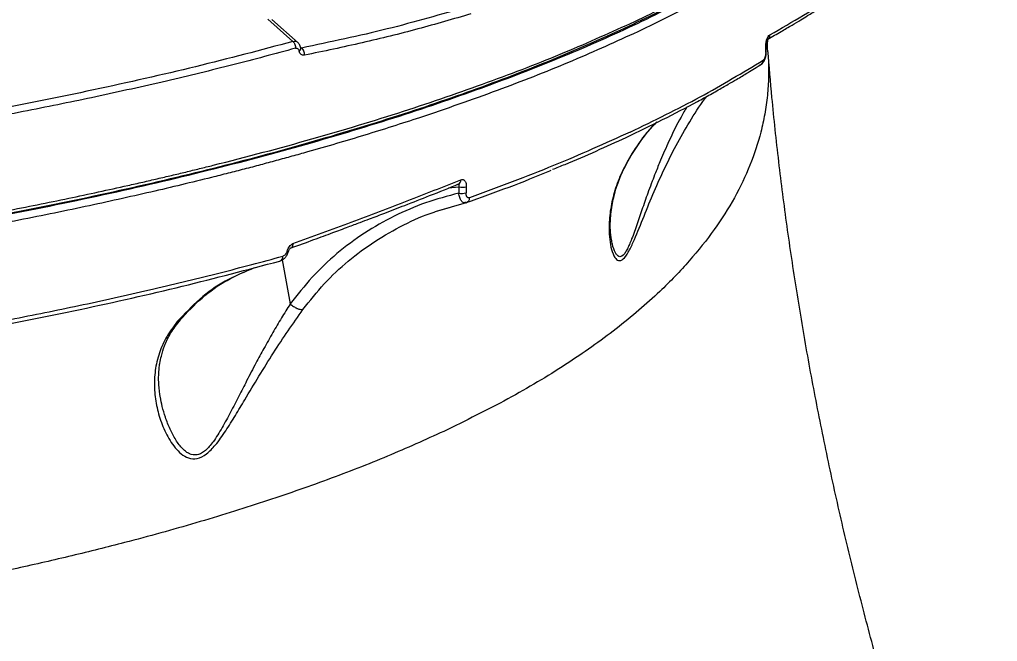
# Model space of a CAD drawing. Header units: millimetres. Extents: x -5609 to 5139, y -3980 to 3221.
# Drawn here: x 2248.8 to 2403.7, y 311 to 409.5 of the extents above; entities that cross this region are included whole.
import ezdxf

# ---------------------------------------------------------------- set-up
doc = ezdxf.new("R2010")
doc.units = ezdxf.units.MM
doc.layers.add('DIKOM_ОБЪЕКТ', color=7, linetype='Continuous')
doc.layers.add('DIKOM_РАЗМЕР_ОБЪЕКТА', color=7, linetype='Continuous')
doc.styles.add('style1', font='arial.ttf', dxfattribs={"width": 0.8})
doc.dimstyles.new('1-50', dxfattribs={"dimtxt": 300, "dimasz": 200, "dimexe": 100, "dimexo": 0, "dimgap": 100, "dimtad": 1, "dimtxsty": 'style1', "dimcen": 200, "dimclrd": 7, "dimclre": 7, "dimclrt": 7, "dimadec": 1, "dimazin": 2, "dimtfac": 1, "dimtmove": 0, "dimatfit": 2, "dimfxl": 0, "dimlwd": 25, "dimlwe": 18, "dimarcsym": 0})

# ---------------------------------------------------------------- blocks, each defined once
blk = doc.blocks.new('A$Cc336a1e3')
at = {"color": 7, "linetype": 'Continuous', "lineweight": 15}
for p, q in [((5108.33, 1682.42), (5112.29, 1678.89)), ((5113.12, 1678.69), (5108.97, 1682.37)), ((5187.14, 1677.15), (5187.15, 1678.11)), ((5187.23, 1677.27), (5187.23, 1678.24)), ((5138.58, 1655.85), (5138.54, 1654.87)), ((5139.74, 1655.89), (5139.7, 1654.91)), ((5134.85, 1651.95), (5137.08, 1652.6)), ((5135.01, 1652.02), (5139.78, 1653.4)), ((5139.7, 1653.37), (5139.5, 1653.37)), ((5107.77, 1643.46), (5105.96, 1642.96))]:
    blk.add_line(p, q, dxfattribs=at)
at = {"color": 8, "linetype": 'Continuous', "lineweight": 15}
for p, q in [((5113.65, 1677.86), (5113.5, 1677.95)), ((5138.58, 1655.85), (5136.91, 1655.67)), ((5110.57, 1644.29), (5111.85, 1637.33))]:
    blk.add_line(p, q, dxfattribs=at)
at = {"color": 8, "linetype": 'Continuous', "lineweight": 15, "flags": 128}
blk.add_lwpolyline([(5165.97, 1661.07), (5165.93, 1660.99), (5165.79, 1660.84)], dxfattribs=at)
at = {"color": 8, "linetype": 'Continuous', "lineweight": 15}
for centre, radius, start, end in [((5113, 1677.82), 0.529, 301.8993, 5.426), ((5187.07, 1677.3), 0.166, 298.4574, 351.6639), ((5187.07, 1678.26), 0.166, 298.3766, 351.9613), ((5138.13, 1656.94), 0.748, 296.5026, 4.8381)]:
    blk.add_arc(centre, radius, start, end, dxfattribs=at)
at = {"color": 7, "linetype": 'Continuous', "lineweight": 15}
for centre, radius, start, end in [((5185.93, 1675.93), 0.822, 284.4284, 1.5192), ((5139.06, 1658.9), 3.08, 261.0296, 282.7538), ((5139.01, 1657.92), 3.09, 261.203, 282.837), ((5139.49, 1654.1), 0.761, 286.0783, 4.0906), ((5109.96, 1644.82), 0.735, 287.7357, 5.5325)]:
    blk.add_arc(centre, radius, start, end, dxfattribs=at)
at = {"color": 8, "linetype": 'Continuous', "lineweight": 15}
for points, knots in [([(5222.31, 1739.33), (5222.2, 1737.93), (5221.92, 1734.31), (5220.17, 1728.58), (5217.22, 1722.13), (5213.08, 1715.79), (5207.84, 1709.59), (5201.51, 1703.56), (5194.12, 1697.71), (5185.67, 1692.03), (5176.15, 1686.54), (5165.59, 1681.24), (5154.03, 1676.17), (5141.55, 1671.35), (5128.19, 1666.8), (5113.97, 1662.52), (5098.87, 1658.51), (5082.92, 1654.77), (5066.17, 1651.33), (5048.74, 1648.2), (5030.69, 1645.39), (5012.07, 1642.92), (4992.87, 1640.77), (4973.1, 1638.95), (4952.8, 1637.48), (4933.85, 1636.41), (4921.54, 1636), (4916.28, 1635.82)], [0, 0, 0, 0, 0.026165, 0.067072, 0.10816, 0.149366, 0.190487, 0.231361, 0.272183, 0.313038, 0.354013, 0.395193, 0.436374, 0.477349, 0.518204, 0.559026, 0.599899, 0.64102, 0.682227, 0.723315, 0.764222, 0.805027, 0.845877, 0.886892, 0.928061, 0.969254, 1, 1, 1, 1]), ([(5223.4, 1739.41), (5223.31, 1738.08), (5223.12, 1735.07), (5222.02, 1730.48), (5220.32, 1725.71), (5218.18, 1721.36), (5215.76, 1717.41), (5213.78, 1714.66), (5212.37, 1712.87), (5211.63, 1711.98), (5210.88, 1711.1), (5210.12, 1710.23), (5209.34, 1709.37), (5206.84, 1706.69), (5202.2, 1702.28), (5194.59, 1696.3), (5186.03, 1690.62), (5176.68, 1685.21), (5169.69, 1681.81), (5166.23, 1680.13)], [0, 0, 0, 0, 0.061196, 0.138986, 0.213715, 0.285385, 0.345924, 0.404093, 0.418937, 0.433618, 0.448136, 0.462492, 0.476686, 0.490717, 0.596168, 0.699822, 0.801679, 0.901738, 1, 1, 1, 1]), ([(5166.43, 1682.07), (5169.66, 1683.64), (5176.18, 1686.81), (5184.98, 1691.83), (5192.16, 1696.48), (5197.9, 1700.7), (5201.31, 1703.49), (5203.49, 1705.4), (5204.59, 1706.4), (5205.66, 1707.41), (5206.7, 1708.42), (5207.72, 1709.44), (5209.57, 1711.37), (5212.15, 1714.28), (5215.19, 1718.27), (5217.88, 1722.51), (5220.06, 1726.81), (5221.72, 1731.14), (5222.55, 1734.15), (5222.86, 1735.77), (5222.9, 1735.94)], [0, 0, 0, 0, 0.100013, 0.201734, 0.305164, 0.374368, 0.444317, 0.462761, 0.481255, 0.499801, 0.518398, 0.537046, 0.555745, 0.623455, 0.694504, 0.768892, 0.846619, 0.917782, 0.99153, 1, 1, 1, 1]), ([(4915.3, 1636.4), (4918.98, 1636.52), (4927.6, 1636.8), (4940.98, 1637.44), (4955.5, 1638.3), (4969.32, 1639.3), (4982.35, 1640.4), (4991.56, 1641.3), (4997.62, 1641.93), (5000.7, 1642.26), (5003.74, 1642.6), (5006.75, 1642.94), (5009.73, 1643.3), (5016.74, 1644.14), (5027.45, 1645.54), (5041.41, 1647.61), (5054.47, 1649.77), (5066.2, 1651.92), (5076.69, 1654.02), (5083.87, 1655.58), (5088.5, 1656.62), (5090.81, 1657.16), (5093.08, 1657.69), (5095.31, 1658.22), (5097.49, 1658.76), (5104.31, 1660.45), (5115.35, 1663.39), (5129.85, 1667.78), (5143.18, 1672.37), (5155.45, 1677.11), (5162.79, 1680.42), (5166.43, 1682.07)], [0, 0, 0, 0, 0.035297, 0.082664, 0.130031, 0.178064, 0.22048, 0.262036, 0.272778, 0.283462, 0.294087, 0.304652, 0.315159, 0.325607, 0.37908, 0.43053, 0.479955, 0.527357, 0.567397, 0.60587, 0.615687, 0.625398, 0.635, 0.644495, 0.653883, 0.663163, 0.732908, 0.801464, 0.868831, 0.93501, 1, 1, 1, 1]), ([(5166.23, 1680.13), (5162.84, 1678.6), (5156.01, 1675.5), (5144.66, 1671.07), (5133.8, 1667.26), (5123.69, 1664.04), (5116.86, 1662.03), (5112.13, 1660.71), (5109.64, 1660.03), (5107.13, 1659.35), (5104.59, 1658.68), (5102.02, 1658.02), (5097.14, 1656.79), (5089.69, 1655), (5079.29, 1652.69), (5068.08, 1650.41), (5056.53, 1648.26), (5044.71, 1646.26), (5035.91, 1644.91), (5029.97, 1644.05), (5027.13, 1643.66), (5024.26, 1643.26), (5021.36, 1642.87), (5018.42, 1642.49), (5015.44, 1642.11), (5011.32, 1641.6), (5005.89, 1640.95), (4998.96, 1640.18), (4991.47, 1639.4), (4983.41, 1638.63), (4974.77, 1637.87), (4965.98, 1637.17), (4957.04, 1636.53), (4948.15, 1635.97), (4939.03, 1635.46), (4929.83, 1635.03), (4922.94, 1634.74), (4919.09, 1634.62), (4918.35, 1634.6)], [0, 0, 0, 0, 0.061269, 0.123585, 0.186948, 0.229343, 0.272194, 0.283493, 0.294823, 0.306185, 0.317577, 0.329001, 0.340457, 0.381937, 0.425462, 0.471033, 0.51865, 0.562245, 0.607425, 0.617785, 0.628226, 0.638745, 0.649346, 0.660025, 0.670786, 0.681625, 0.704412, 0.7289, 0.755088, 0.782975, 0.812563, 0.843851, 0.872457, 0.90255, 0.932643, 0.962736, 0.992828, 1, 1, 1, 1]), ([(5187.78, 1679.93), (5187.77, 1679.83), (5187.74, 1679.62), (5187.6, 1679.36), (5187.45, 1679.27), (5187.39, 1679.23)], [0, 0, 0, 0, 0.355943, 0.732787, 1, 1, 1, 1]), ([(5112.29, 1678.89), (5112.42, 1678.92), (5112.67, 1678.97), (5112.89, 1678.91), (5112.96, 1678.82), (5112.96, 1678.81)], [0, 0, 0, 0, 0.498639, 0.989515, 1, 1, 1, 1]), ([(5187.45, 1677.46), (5187.48, 1677.06), (5187.61, 1675.67), (5187.62, 1673.3), (5187.44, 1670.34), (5187.03, 1667.43), (5186.23, 1663.73), (5184.77, 1659.3), (5182.3, 1654.14), (5179.1, 1649.08), (5175.16, 1644.13), (5170.09, 1638.87), (5163.66, 1633.36), (5155.61, 1627.68), (5146.55, 1622.24), (5139.61, 1618.84), (5136.16, 1617.15)], [0, 0, 0, 0, 0.017583, 0.062316, 0.105937, 0.150829, 0.193935, 0.274701, 0.354997, 0.435143, 0.515386, 0.595953, 0.697202, 0.798076, 0.899453, 1, 1, 1, 1]), ([(5165.79, 1660.84), (5165.24, 1659.85), (5164.13, 1657.88), (5163.09, 1654.93), (5162.47, 1652.03), (5162.29, 1649.55), (5162.41, 1647.52), (5162.7, 1645.91), (5163.17, 1644.7), (5163.82, 1644.08), (5164.58, 1644.3), (5165.39, 1645.44), (5166.42, 1647.59), (5167.66, 1650.72), (5169.24, 1654.63), (5170.99, 1658.55), (5172.92, 1662.43), (5175.09, 1666.19), (5176.72, 1668.8), (5177.69, 1670.06), (5177.78, 1670.18)], [0, 0, 0, 0, 0.069835, 0.139463, 0.209778, 0.279972, 0.326752, 0.373954, 0.422086, 0.458532, 0.495173, 0.531925, 0.568266, 0.64001, 0.710952, 0.781843, 0.851909, 0.92175, 0.992093, 1, 1, 1, 1]), ([(5174.67, 1668.56), (5174.36, 1668.02), (5173.32, 1666.26), (5172.18, 1663.9), (5171.14, 1661.6), (5170.42, 1659.93), (5169.77, 1658.32), (5169.14, 1656.69), (5168.45, 1654.84), (5167.65, 1652.57), (5166.78, 1650), (5166.1, 1648.05), (5165.58, 1646.78), (5165.24, 1646.04), (5164.9, 1645.43), (5164.55, 1644.99), (5164.2, 1644.79), (5163.88, 1644.82), (5163.6, 1645.05), (5163.22, 1645.62), (5162.9, 1646.46), (5162.78, 1647.26), (5162.75, 1647.49)], [0, 0, 0, 0, 0.053206, 0.173414, 0.220744, 0.266797, 0.327916, 0.368443, 0.415649, 0.497584, 0.577824, 0.656571, 0.687756, 0.715555, 0.744647, 0.773438, 0.801932, 0.830736, 0.85837, 0.889282, 0.96753, 1, 1, 1, 1]), ([(5169.91, 1666.17), (5169.39, 1665.63), (5167.86, 1664.06), (5166.61, 1662.12), (5165.79, 1660.84)], [0, 0, 0, 0, 0.338993, 1, 1, 1, 1]), ([(5139.5, 1653.37), (5139.44, 1653.36), (5139.25, 1653.34), (5138.95, 1653.62), (5138.67, 1654.15), (5138.58, 1654.63), (5138.54, 1654.87)], [0, 0, 0, 0, 0.137987, 0.428754, 0.71735, 1, 1, 1, 1]), ([(5113.88, 1636.44), (5114.97, 1637.83), (5117.15, 1640.6), (5121, 1644.19), (5125.2, 1647.33), (5129.78, 1649.88), (5133.03, 1651.41), (5134.78, 1651.92), (5134.85, 1651.95)], [0, 0, 0, 0, 0.198501, 0.396035, 0.594998, 0.793658, 0.991218, 1, 1, 1, 1]), ([(5112.28, 1646.88), (5112.27, 1646.78), (5112.26, 1646.57), (5112.13, 1646.32), (5112, 1646.18), (5111.91, 1646.16), (5111.9, 1646.16)], [0, 0, 0, 0, 0.303865, 0.625769, 0.947766, 1, 1, 1, 1]), ([(5111.36, 1645.71), (5111.43, 1645.69), (5111.56, 1645.65), (5111.57, 1645.64), (5111.58, 1645.64)], [0, 0, 0, 0, 0.522828, 1, 1, 1, 1]), ([(5111.85, 1637.32), (5111.39, 1636.59), (5110.47, 1635.12), (5109.08, 1632.76), (5107.73, 1630.37), (5106.35, 1627.82), (5105.03, 1625.29), (5103.7, 1622.69), (5102.42, 1620.2), (5101.1, 1617.74), (5099.98, 1615.9), (5099.07, 1614.74), (5098.45, 1614.11), (5097.81, 1613.66), (5096.92, 1613.33), (5096.08, 1613.48), (5095.36, 1613.91), (5094.59, 1614.58), (5093.7, 1615.78), (5092.79, 1617.51), (5092.1, 1619.3), (5091.59, 1620.99), (5091.4, 1622.06), (5091.31, 1622.54)], [0, 0, 0, 0, 0.059268, 0.119007, 0.18139, 0.238503, 0.306257, 0.363766, 0.425073, 0.485531, 0.54427, 0.567521, 0.588341, 0.610027, 0.631437, 0.674836, 0.695634, 0.718938, 0.777661, 0.838271, 0.90013, 0.954404, 1, 1, 1, 1]), ([(5094.43, 1634.81), (5094.43, 1634.81), (5094.34, 1634.66), (5094.16, 1634.6), (5093.98, 1634.54)], [0, 0, 0, 0, 0.031339, 1, 1, 1, 1]), ([(5136.16, 1617.15), (5133.23, 1615.82), (5127.39, 1613.18), (5117.83, 1609.46), (5107.72, 1605.94), (5097.01, 1602.62), (5086.82, 1599.8), (5077.3, 1597.42), (5068.63, 1595.43), (5059.65, 1593.54), (5050.4, 1591.76), (5040.92, 1590.1), (5031.16, 1588.54), (5021.35, 1587.12), (5011.63, 1585.85), (5005.18, 1585.11), (5002.04, 1584.75)], [0, 0, 0, 0, 0.088677, 0.17683, 0.264697, 0.352517, 0.440546, 0.502893, 0.566038, 0.629052, 0.692239, 0.755924, 0.818442, 0.882443, 0.942719, 1, 1, 1, 1])]:
    blk.add_open_spline(points, degree=3, knots=knots, dxfattribs=at)
at = {"color": 7, "linetype": 'Continuous', "lineweight": 15}
for points, knots in [([(4916.33, 1635.79), (4918.19, 1635.84), (4927.53, 1636.09), (4944.03, 1636.93), (4965.53, 1638.31), (4986.32, 1640.08), (5006.4, 1642.2), (5025.89, 1644.66), (5044.73, 1647.48), (5062.89, 1650.64), (5080.3, 1654.13), (5096.91, 1657.94), (5112.66, 1662.06), (5127.51, 1666.47), (5141.42, 1671.18), (5154.37, 1676.15), (5166.3, 1681.39), (5177.18, 1686.88), (5186.57, 1692.35), (5194.6, 1697.76), (5201.4, 1703.09), (5207.32, 1708.55), (5212.55, 1714.38), (5216.95, 1720.57), (5219.71, 1725.89), (5221.31, 1730.01), (5221.99, 1732.25), (5222.44, 1733.92), (5222.61, 1734.67), (5222.7, 1735.06)], [0, 0, 0, 0, 0.011133, 0.055887, 0.100734, 0.144327, 0.187911, 0.231496, 0.275082, 0.318671, 0.362348, 0.405961, 0.449549, 0.493139, 0.53673, 0.580323, 0.623976, 0.667632, 0.71123, 0.749383, 0.787538, 0.825695, 0.863858, 0.90669, 0.949464, 0.968211, 0.986305, 0.992787, 1, 1, 1, 1]), ([(5187.46, 1679.26), (5188.17, 1679.67), (5189.48, 1680.42), (5191.22, 1681.44), (5192.61, 1682.28), (5193.7, 1682.94), (5194.78, 1683.61), (5196.09, 1684.43), (5197.83, 1685.55), (5199.94, 1686.95), (5201.4, 1687.96), (5202.19, 1688.51)], [0, 0, 0, 0, 0.129071, 0.238337, 0.327824, 0.397554, 0.452482, 0.542834, 0.664174, 0.816539, 1, 1, 1, 1]), ([(5187.78, 1679.93), (5189.58, 1680.97), (5193.19, 1683.06), (5198.1, 1686.14), (5201.03, 1688.16), (5202.5, 1689.17)], [0, 0, 0, 0, 0.332271, 0.665213, 1, 1, 1, 1]), ([(5139.96, 1684.4), (5135.77, 1683.19), (5127.37, 1680.75), (5118.22, 1678.82), (5113.65, 1677.86)], [0, 0, 0, 0, 0.499999, 1, 1, 1, 1]), ([(5140.47, 1683.28), (5137.69, 1682.46), (5132.11, 1680.83), (5123.31, 1678.64), (5117.17, 1677.36), (5114.1, 1676.71)], [0, 0, 0, 0, 0.332272, 0.665215, 1, 1, 1, 1]), ([(5187.15, 1678.11), (5187.15, 1678.21), (5187.15, 1678.4), (5187.19, 1678.7), (5187.25, 1678.99), (5187.33, 1679.26), (5187.43, 1679.5), (5187.58, 1679.76), (5187.7, 1679.86), (5187.78, 1679.93)], [0, 0, 0, 0, 0.125095, 0.250292, 0.375217, 0.500023, 0.625471, 0.750241, 1, 1, 1, 1]), ([(5112.29, 1678.89), (5107.21, 1677.54), (5097.06, 1674.85), (5080.81, 1671.18), (5063.91, 1667.78), (5052.03, 1665.78), (5046.08, 1664.77)], [0, 0, 0, 0, 0.250348, 0.500003, 0.749657, 1, 1, 1, 1]), ([(5112.29, 1678.89), (5112.35, 1678.83), (5112.48, 1678.69), (5112.62, 1678.42), (5112.7, 1678.11), (5112.69, 1677.91), (5112.69, 1677.82)], [0, 0, 0, 0, 0.243976, 0.499954, 0.755994, 1, 1, 1, 1]), ([(5113.53, 1677.87), (5113.5, 1677.96), (5113.45, 1678.16), (5113.32, 1678.42), (5113.16, 1678.65), (5113.02, 1678.76), (5112.96, 1678.82)], [0, 0, 0, 0, 0.245439, 0.493588, 0.746175, 1, 1, 1, 1]), ([(5187.23, 1678.24), (5187.23, 1678.31), (5187.24, 1678.47), (5187.27, 1678.69), (5187.31, 1678.89), (5187.36, 1679.05), (5187.39, 1679.16), (5187.42, 1679.21), (5187.41, 1679.21), (5187.41, 1679.21)], [0, 0, 0, 0, 0.1747, 0.341371, 0.49982, 0.65002, 0.794948, 0.935802, 1, 1, 1, 1]), ([(5187.47, 1677.46), (5187.45, 1677.62), (5187.43, 1677.92), (5187.43, 1678.39), (5187.44, 1678.77), (5187.46, 1679.07), (5187.47, 1679.23), (5187.48, 1679.29)], [0, 0, 0, 0, 0.299229, 0.549045, 0.749467, 0.900453, 1, 1, 1, 1]), ([(5112.69, 1677.82), (5109.41, 1676.93), (5102.77, 1675.15), (5092.21, 1672.59), (5081.37, 1670.17), (5070.18, 1667.88), (5058.65, 1665.71), (5050.53, 1664.36), (5046.4, 1663.67)], [0, 0, 0, 0, 0.162232, 0.328899, 0.499999, 0.659989, 0.826657, 1, 1, 1, 1]), ([(5112.69, 1677.82), (5112.76, 1677.83), (5112.9, 1677.85), (5113.08, 1677.76), (5113.21, 1677.6), (5113.26, 1677.44), (5113.28, 1677.37)], [0, 0, 0, 0, 0.251105, 0.501164, 0.750823, 1, 1, 1, 1]), ([(5114.1, 1676.71), (5114, 1676.71), (5113.81, 1676.69), (5113.57, 1676.82), (5113.38, 1677.04), (5113.32, 1677.26), (5113.28, 1677.37)], [0, 0, 0, 0, 0.250912, 0.501081, 0.750825, 1, 1, 1, 1]), ([(5113.65, 1677.86), (5113.61, 1677.86), (5113.54, 1677.86), (5113.48, 1677.9), (5113.45, 1677.92)], [0, 0, 0, 0, 0.536685, 1, 1, 1, 1]), ([(5114.1, 1676.71), (5114.1, 1676.82), (5114.11, 1677.04), (5114.02, 1677.38), (5113.87, 1677.67), (5113.72, 1677.8), (5113.65, 1677.86)], [0, 0, 0, 0, 0.242775, 0.499996, 0.757204, 1, 1, 1, 1]), ([(5186.5, 1675.36), (5186.58, 1675.43), (5186.79, 1675.6), (5187.02, 1676.05), (5187.2, 1676.65), (5187.22, 1677.06), (5187.23, 1677.27)], [0, 0, 0, 0, 0.166675, 0.437879, 0.71524, 1, 1, 1, 1]), ([(5187.14, 1677.15), (5187.14, 1677.02), (5187.13, 1676.84), (5187.08, 1676.58), (5187.03, 1676.41), (5186.97, 1676.25), (5186.88, 1676.07), (5186.8, 1676), (5186.75, 1675.95)], [0, 0, 0, 0, 0.249481, 0.375276, 0.499576, 0.624632, 0.750024, 1, 1, 1, 1]), ([(5206.64, 1574.28), (5206.33, 1575.32), (5205, 1579.8), (5202.88, 1587.74), (5200.26, 1598.09), (5197.88, 1608.45), (5195.71, 1618.79), (5193.75, 1629.11), (5192.02, 1639.4), (5190.49, 1649.66), (5189.19, 1659.87), (5188.18, 1669.14), (5187.69, 1674.98), (5187.49, 1677.46)], [0, 0, 0, 0, 0.030013, 0.129569, 0.22913, 0.328697, 0.428274, 0.527864, 0.627473, 0.727106, 0.826769, 0.926471, 1, 1, 1, 1]), ([(5153.41, 1658.65), (5154.06, 1658.91), (5158.13, 1660.55), (5166, 1664.08), (5173.12, 1667.64), (5177.37, 1669.95), (5178.4, 1670.52), (5179.38, 1671.07), (5180.32, 1671.61), (5181.36, 1672.21), (5182.69, 1672.99), (5184.45, 1674.05), (5185.75, 1674.86), (5186.47, 1675.31)], [0, 0, 0, 0, 0.051316, 0.318682, 0.658961, 0.692387, 0.725813, 0.758254, 0.788589, 0.818754, 0.86265, 0.923048, 1, 1, 1, 1]), ([(5165.69, 1664.55), (5169.47, 1666.38), (5177.06, 1670.07), (5183.51, 1673.99), (5186.75, 1675.95)], [0, 0, 0, 0, 0.498012, 1, 1, 1, 1]), ([(5165.97, 1661.07), (5166.73, 1662.23), (5167.92, 1664.06), (5169.34, 1665.58), (5169.86, 1666.14)], [0, 0, 0, 0, 0.629099, 1, 1, 1, 1]), ([(5165.69, 1664.55), (5161.73, 1662.76), (5153.78, 1659.16), (5144.77, 1655.83), (5140.25, 1654.15)], [0, 0, 0, 0, 0.498013, 1, 1, 1, 1]), ([(5162.73, 1647.46), (5162.65, 1647.99), (5162.52, 1648.95), (5162.53, 1650.32), (5162.61, 1651.38), (5162.7, 1652.2), (5162.84, 1653.1), (5163.09, 1654.34), (5163.6, 1656.12), (5164.47, 1658.43), (5165.44, 1660.13), (5165.97, 1661.07)], [0, 0, 0, 0, 0.134636, 0.243898, 0.327429, 0.384813, 0.432666, 0.523179, 0.647789, 0.806288, 1, 1, 1, 1]), ([(5139.7, 1653.37), (5144.29, 1655.01), (5148.96, 1656.68), (5153.09, 1658.49), (5153.15, 1658.52)], [0, 0, 0, 0, 0.983638, 1, 1, 1, 1]), ([(5112.28, 1646.88), (5115.38, 1648.01), (5121.58, 1650.27), (5130.45, 1653.65), (5136.07, 1655.88), (5138.87, 1657)], [0, 0, 0, 0, 0.334786, 0.667726, 1, 1, 1, 1]), ([(5138.87, 1657), (5138.99, 1657.03), (5139.17, 1657.07), (5139.38, 1656.97), (5139.52, 1656.84), (5139.63, 1656.66), (5139.7, 1656.43), (5139.74, 1656.18), (5139.74, 1655.99), (5139.74, 1655.89)], [0, 0, 0, 0, 0.250189, 0.375325, 0.50049, 0.625778, 0.750211, 0.875303, 1, 1, 1, 1]), ([(5112, 1646.21), (5113.21, 1646.65), (5115.43, 1647.45), (5118.44, 1648.56), (5120.88, 1649.47), (5122.81, 1650.19), (5124.73, 1650.92), (5127.1, 1651.82), (5130.28, 1653.05), (5134.22, 1654.59), (5137.03, 1655.71), (5138.57, 1656.33)], [0, 0, 0, 0, 0.129076, 0.238344, 0.327831, 0.397565, 0.452491, 0.542841, 0.664183, 0.816545, 1, 1, 1, 1]), ([(5138.58, 1655.85), (5138.59, 1655.88), (5138.62, 1655.95), (5138.63, 1656.04), (5138.62, 1656.12), (5138.58, 1656.19), (5138.52, 1656.23), (5138.41, 1656.25), (5138.31, 1656.23), (5138.25, 1656.22)], [0, 0, 0, 0, 0.132145, 0.250153, 0.378041, 0.501226, 0.620438, 0.750632, 1, 1, 1, 1]), ([(5138.54, 1654.87), (5136.78, 1654.4), (5133.26, 1653.47), (5128.27, 1651.31), (5123.55, 1648.63), (5119.2, 1645.38), (5115.22, 1641.65), (5112.98, 1638.77), (5111.85, 1637.33)], [0, 0, 0, 0, 0.166915, 0.332968, 0.49979, 0.667005, 0.833164, 1, 1, 1, 1]), ([(5140.25, 1654.15), (5140.17, 1654.14), (5140.05, 1654.12), (5139.92, 1654.19), (5139.84, 1654.28), (5139.77, 1654.41), (5139.71, 1654.6), (5139.7, 1654.79), (5139.7, 1654.91)], [0, 0, 0, 0, 0.250634, 0.376236, 0.501141, 0.625468, 0.751065, 1, 1, 1, 1]), ([(5111.36, 1645.71), (5111.41, 1645.85), (5111.5, 1646.12), (5111.72, 1646.46), (5111.99, 1646.74), (5112.18, 1646.83), (5112.28, 1646.88)], [0, 0, 0, 0, 0.25033, 0.500105, 0.750105, 1, 1, 1, 1]), ([(5111.59, 1645.64), (5111.62, 1645.73), (5111.68, 1645.9), (5111.79, 1646.06), (5111.87, 1646.14), (5111.89, 1646.15), (5111.9, 1646.15)], [0, 0, 0, 0, 0.315376, 0.581311, 0.806007, 1, 1, 1, 1]), ([(5044.37, 1630.77), (5048.51, 1631.45), (5056.63, 1632.8), (5068.16, 1634.97), (5079.36, 1637.25), (5090.2, 1639.67), (5100.77, 1642.22), (5107.41, 1644.01), (5110.69, 1644.89)], [0, 0, 0, 0, 0.173341, 0.340007, 0.5, 0.6711, 0.837767, 1, 1, 1, 1]), ([(5110.3, 1644.15), (5110.44, 1644.21), (5110.72, 1644.33), (5111.09, 1644.67), (5111.4, 1645.11), (5111.52, 1645.46), (5111.59, 1645.64)], [0, 0, 0, 0, 0.240737, 0.488067, 0.740617, 1, 1, 1, 1]), ([(5111.36, 1645.71), (5111.33, 1645.61), (5111.26, 1645.42), (5111.1, 1645.17), (5110.91, 1644.97), (5110.76, 1644.92), (5110.69, 1644.89)], [0, 0, 0, 0, 0.250504, 0.500224, 0.750173, 1, 1, 1, 1]), ([(5043.96, 1630.02), (5049.91, 1631.02), (5061.79, 1633.02), (5078.7, 1636.42), (5094.95, 1640.08), (5105.1, 1642.77), (5110.19, 1644.12)], [0, 0, 0, 0, 0.250341, 0.499995, 0.749651, 1, 1, 1, 1]), ([(5105.96, 1642.96), (5104.46, 1642.33), (5101.48, 1641.08), (5097.44, 1638.23), (5095.14, 1635.77), (5093.98, 1634.54)], [0, 0, 0, 0, 0.334676, 0.667212, 1, 1, 1, 1]), ([(5094.38, 1634.74), (5095.52, 1635.97), (5097.8, 1638.41), (5101.79, 1641.23), (5104.74, 1642.46), (5106.22, 1643.08)], [0, 0, 0, 0, 0.333038, 0.665522, 1, 1, 1, 1]), ([(5111.85, 1637.32), (5111.85, 1637.32), (5111.85, 1637.32), (5111.85, 1637.32), (5111.85, 1637.32), (5111.85, 1637.33)], [0, 0, 0, 0, 0.204208, 0.441689, 1, 1, 1, 1]), ([(5111.85, 1637.32), (5112.02, 1637.19), (5112.38, 1636.92), (5112.77, 1636.72), (5112.98, 1636.62), (5113.08, 1636.58), (5113.29, 1636.51), (5113.59, 1636.43), (5113.78, 1636.43), (5113.88, 1636.44)], [0, 0, 0, 0, 0.237908, 0.498994, 0.50326, 0.53874, 0.638501, 0.79525, 1, 1, 1, 1]), ([(5093.98, 1634.54), (5093.33, 1633.67), (5092.04, 1631.95), (5090.94, 1629.22), (5090.36, 1626.45), (5090.31, 1623.67), (5090.7, 1620.91), (5091.51, 1618.2), (5092.75, 1615.65), (5094.2, 1613.79), (5095.73, 1612.84), (5097.12, 1612.7), (5098.64, 1613.49), (5100.16, 1615.09), (5101.66, 1617.21), (5103.18, 1619.66), (5104.91, 1622.56), (5106.9, 1625.9), (5109.18, 1629.57), (5111.52, 1633.14), (5113.09, 1635.33), (5113.88, 1636.44)], [0, 0, 0, 0, 0.061816, 0.123237, 0.185109, 0.246962, 0.30867, 0.370882, 0.433712, 0.496693, 0.528517, 0.560945, 0.593292, 0.625528, 0.667936, 0.709985, 0.751581, 0.813904, 0.876202, 0.937977, 1, 1, 1, 1]), ([(5091.3, 1622.46), (5091.2, 1623.16), (5091.02, 1624.38), (5091.01, 1625.92), (5091.09, 1627.04), (5091.22, 1628.04), (5091.47, 1629.23), (5091.98, 1630.84), (5092.87, 1632.77), (5093.92, 1634.11), (5094.47, 1634.82)], [0, 0, 0, 0, 0.161002, 0.283677, 0.368204, 0.430197, 0.523823, 0.652888, 0.817662, 1, 1, 1, 1])]:
    blk.add_open_spline(points, degree=3, knots=knots, dxfattribs=at)
blk = doc.blocks.new('*D3')
at = {"layer": 'Defpoints', "color": 0, "transparency": 16777216}
for p in [(3639.92, 380.08), (-2820.17, -123), (3639.92, -3311)]:
    blk.add_point(p, dxfattribs=at)
at = {"layer": 'DIKOM_РАЗМЕР_ОБЪЕКТА', "color": 7, "lineweight": 18, "transparency": 16777216}
for p, q in [((3639.92, 380.08), (3639.92, -3411)), ((-2820.17, -123), (-2820.17, -3411))]:
    blk.add_line(p, q, dxfattribs=at)
at = {"layer": 'DIKOM_РАЗМЕР_ОБЪЕКТА', "color": 7, "lineweight": 25, "transparency": 16777216}
blk.add_line((-2620.17, -3311), (3439.92, -3311), dxfattribs=at)
at = {"layer": 'DIKOM_РАЗМЕР_ОБЪЕКТА', "color": 7, "transparency": 16777216}
for points in [[(-2620.17, -3277.67), (-2620.17, -3344.33), (-2820.17, -3311)], [(3439.92, -3277.67), (3439.92, -3344.33), (3639.92, -3311)]]:
    blk.add_solid(points, dxfattribs=at)
at = {"layer": 'DIKOM_РАЗМЕР_ОБЪЕКТА', "color": 7, "transparency": 16777216, "insert": (300, -3057.83), "char_height": 300, "attachment_point": 5, "style": 'style1'}
blk.add_mtext('6450', dxfattribs=at)

msp = doc.modelspace()

# ---------------------------------------------------------------- linework, layer by layer
at = {"layer": 'DIKOM_РАЗМЕР_ОБЪЕКТА'}
msp.add_circle((2594.5, 436), 1052.678, dxfattribs=at)

# ---------------------------------------------------------------- block references
at = {"layer": 'DIKOM_ОБЪЕКТ'}
msp.add_blockref('A$Cc336a1e3', (-2820.166, -1272.903), dxfattribs=at)

# ---------------------------------------------------------------- dimensions: what is measured, and where the dimension line sits
at = {"layer": 'DIKOM_РАЗМЕР_ОБЪЕКТА'}
dim = msp.add_linear_dim(base=(3639.915, -3311), p1=(-2820.166, -123), p2=(3639.915, 380.085), text='6450', dimstyle='1-50', dxfattribs=at)
dim.commit()
dim.dimension.update_dxf_attribs({"geometry": '*D3', "text_midpoint": (300, -3311), "dimtype": 160})

doc.saveas('drawing.dxf')
